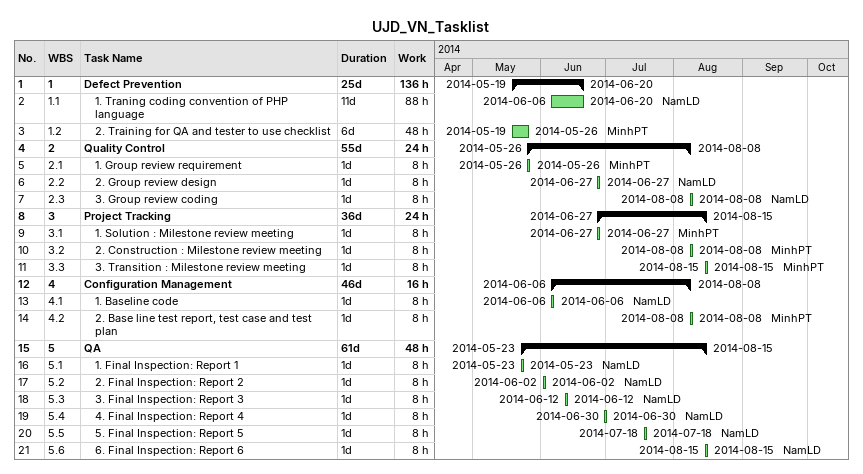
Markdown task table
UJD_VN_Tasklist

| ID | WBS | Task | Duration | Start | Finish | Resources | Work (h) |
|---|---|---|---|---|---|---|---|
| 1 | 1 | **Defect Prevention** | 25d | 2014-05-19 | 2014-06-20 |  | 136 |
| 2 | 1.1 | 1. Traning coding convention of PHP language | 11d | 2014-06-06 | 2014-06-20 | NamLD | 88 |
| 3 | 1.2 | 2. Training for QA and tester to use checklist | 6d | 2014-05-19 | 2014-05-26 | MinhPT | 48 |
| 4 | 2 | **Quality Control** | 55d | 2014-05-26 | 2014-08-08 |  | 24 |
| 5 | 2.1 | 1. Group review requirement | 1d | 2014-05-26 | 2014-05-26 | MinhPT | 8 |
| 6 | 2.2 | 2. Group review design | 1d | 2014-06-27 | 2014-06-27 | NamLD | 8 |
| 7 | 2.3 | 3. Group review coding | 1d | 2014-08-08 | 2014-08-08 | NamLD | 8 |
| 8 | 3 | **Project Tracking** | 36d | 2014-06-27 | 2014-08-15 |  | 24 |
| 9 | 3.1 | 1. Solution : Milestone review meeting | 1d | 2014-06-27 | 2014-06-27 | MinhPT | 8 |
| 10 | 3.2 | 2. Construction : Milestone review meeting | 1d | 2014-08-08 | 2014-08-08 | MinhPT | 8 |
| 11 | 3.3 | 3. Transition : Milestone review meeting | 1d | 2014-08-15 | 2014-08-15 | MinhPT | 8 |
| 12 | 4 | **Configuration Management** | 46d | 2014-06-06 | 2014-08-08 |  | 16 |
| 13 | 4.1 | 1. Baseline code | 1d | 2014-06-06 | 2014-06-06 | NamLD | 8 |
| 14 | 4.2 | 2. Base line test report, test case and test plan | 1d | 2014-08-08 | 2014-08-08 | MinhPT | 8 |
| 15 | 5 | **QA** | 61d | 2014-05-23 | 2014-08-15 |  | 48 |
| 16 | 5.1 | 1. Final Inspection: Report 1 | 1d | 2014-05-23 | 2014-05-23 | NamLD | 8 |
| 17 | 5.2 | 2. Final Inspection: Report 2 | 1d | 2014-06-02 | 2014-06-02 | NamLD | 8 |
| 18 | 5.3 | 3. Final Inspection: Report 3 | 1d | 2014-06-12 | 2014-06-12 | NamLD | 8 |
| 19 | 5.4 | 4. Final Inspection: Report 4 | 1d | 2014-06-30 | 2014-06-30 | NamLD | 8 |
| 20 | 5.5 | 5. Final Inspection: Report 5 | 1d | 2014-07-18 | 2014-07-18 | NamLD | 8 |
| 21 | 5.6 | 6. Final Inspection: Report 6 | 1d | 2014-08-15 | 2014-08-15 | NamLD | 8 |
